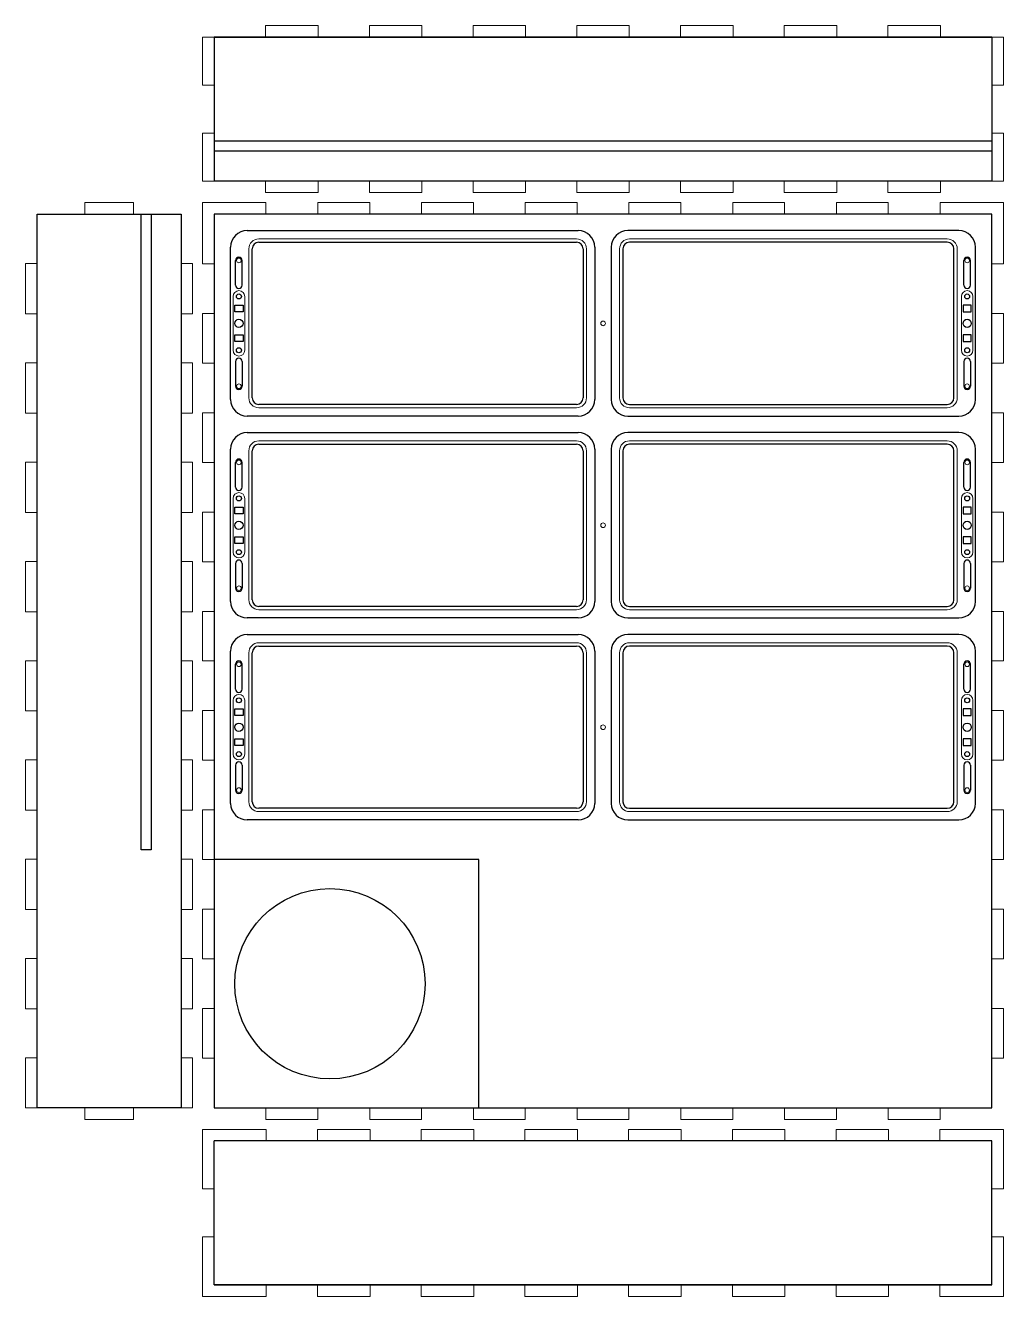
# Model space of a CAD drawing. Header units: millimetres. Extents: x -111 to 2778, y -954 to -32.
# Drawn here: x -111 to 480, y -954 to -186 of the extents above; entities that cross this region are included whole.
import ezdxf

# ---------------------------------------------------------------- set-up
doc = ezdxf.new("R2010")
doc.units = ezdxf.units.MM
doc.layers.get('0').update_dxf_attribs({"lineweight": 25, "true_color": 0xffffff})
doc.layers.add('cut', color=1, linetype='Continuous', lineweight=20, true_color=0xff0000)
doc.layers.add('guide', color=214, linetype='Continuous', lineweight=25, true_color=0x800080)

msp = doc.modelspace()

# ---------------------------------------------------------------- linework, layer by layer
for p, q in [((3, -193), (3, -280)), ((3, -193), (473, -193)), ((473, -193), (3, -193)), ((473, -193), (473, -280)), ((473, -280), (3, -280)), ((-104, -840), (-104, -300)), ((-104, -300), (-17, -300)), ((-17, -300), (-17, -840)), ((473, -300), (3, -300)), ((3, -300), (3, -840)), ((473, -840), (473, -300)), ((23, -554), (223, -554)), ((453, -554), (253, -554)), ((13, -656), (13, -564)), ((26, -655), (26, -565)), ((30, -561), (222, -561)), ((226, -565), (226, -655)), ((233, -564), (233, -656)), ((243, -564), (243, -656)), ((250, -565), (250, -655)), ((446, -561), (254, -561)), ((450, -655), (450, -565)), ((463, -656), (463, -564)), ((16, -587), (16, -572)), ((20, -587), (20, -572)), ((456, -587), (456, -572)), ((460, -587), (460, -572)), ((15.5, -603), (15.5, -599)), ((15.5, -599), (20.5, -599)), ((20.5, -599), (20.5, -603)), ((460.5, -599), (455.5, -599)), ((455.5, -599), (455.5, -603)), ((460.5, -603), (460.5, -599)), ((20.5, -603), (15.5, -603)), ((455.5, -603), (460.5, -603)), ((15.5, -621), (15.5, -617)), ((15.5, -617), (20.5, -617)), ((20.5, -621), (15.5, -621)), ((20.5, -617), (20.5, -621)), ((460.5, -617), (455.5, -617)), ((455.5, -617), (455.5, -621)), ((455.5, -621), (460.5, -621)), ((460.5, -621), (460.5, -617)), ((16, -633), (16, -648)), ((20, -633), (20, -648)), ((456, -633), (456, -648)), ((460, -633), (460, -648)), ((222, -659), (30, -659)), ((254, -659), (446, -659)), ((223, -666), (23, -666)), ((253, -666), (453, -666)), ((-17, -840), (-104, -840)), ((3, -840), (473, -840)), ((3, -947), (3, -860)), ((473, -860), (3, -860)), ((473, -947), (473, -860)), ((3, -947), (473, -947)), ((473, -947), (3, -947))]:
    msp.add_line(p, q)
for centre, radius in [((18, -593.75), 1.5), ((458, -593.75), 1.5), ((18, -610), 2.5), ((458, -610), 2.5), ((18, -626.25), 1.5), ((458, -626.25), 1.5)]:
    msp.add_circle(centre, radius)
for centre, radius, start, end in [((23, -564), 10, 90, 180), ((223, -564), 10, 0, 90), ((253, -564), 10, 90, 180), ((453, -564), 10, 0, 90), ((30, -565), 4, 90, 180), ((222, -565), 4, 0, 90), ((254, -565), 4, 90, 180), ((446, -565), 4, 0, 90), ((18, -572), 2, 0, 180), ((458, -572), 2, 0, 180), ((18, -587), 2, 180, 0), ((458, -587), 2, 180, 0), ((18, -633), 2, 0, 180), ((458, -633), 2, 0, 180), ((18, -648), 2, 180, 0), ((458, -648), 2, 180, 0), ((23, -656), 10, 180, 270), ((30, -655), 4, 180, 270), ((222, -655), 4, 270, 0), ((223, -656), 10, 270, 0), ((253, -656), 10, 180, 270), ((254, -655), 4, 180, 270), ((446, -655), 4, 270, 0), ((453, -656), 10, 270, 0)]:
    msp.add_arc(centre, radius, start, end)
at = {"layer": 'cut'}
for p, q in [((34.13, -193), (34.13, -186)), ((65.87, -186), (34.13, -186)), ((65.87, -193), (65.87, -186)), ((96.8, -193), (96.8, -186)), ((128.53, -186), (96.8, -186)), ((128.53, -193), (128.53, -186)), ((159.47, -193), (159.47, -186)), ((191.2, -186), (159.47, -186)), ((191.2, -193), (191.2, -186)), ((222.13, -193), (222.13, -186)), ((253.87, -186), (222.13, -186)), ((253.87, -193), (253.87, -186)), ((284.8, -193), (284.8, -186)), ((316.53, -186), (284.8, -186)), ((316.53, -193), (316.53, -186)), ((347.47, -193), (347.47, -186)), ((379.2, -186), (347.47, -186)), ((379.2, -193), (379.2, -186)), ((410.13, -193), (410.13, -186)), ((441.87, -186), (410.13, -186)), ((441.87, -193), (441.87, -186)), ((-4, -193), (34.13, -193)), ((-4, -193), (-4, -222)), ((65.87, -193), (96.8, -193)), ((128.53, -193), (159.47, -193)), ((191.2, -193), (222.13, -193)), ((253.87, -193), (284.8, -193)), ((316.53, -193), (347.47, -193)), ((379.2, -193), (410.13, -193)), ((441.87, -193), (472.8, -193)), ((472.8, -193), (480, -193)), ((480, -193), (480, -222)), ((-4, -222), (3, -222)), ((3, -222), (3, -251)), ((480, -222), (473, -222)), ((473, -222), (473, -251)), ((3, -251), (-4, -251)), ((-4, -251), (-4, -280)), ((473, -251), (480, -251)), ((480, -251), (480, -280)), ((-4, -280), (34.13, -280)), ((34.13, -280), (34.13, -287)), ((65.87, -280), (96.8, -280)), ((65.87, -280), (65.87, -287)), ((96.8, -280), (96.8, -287)), ((128.53, -280), (159.47, -280)), ((128.53, -280), (128.53, -287)), ((159.47, -280), (159.47, -287)), ((191.2, -280), (222.13, -280)), ((191.2, -280), (191.2, -287)), ((222.13, -280), (222.13, -287)), ((253.87, -280), (284.8, -280)), ((253.87, -280), (253.87, -287)), ((284.8, -280), (284.8, -287)), ((316.53, -280), (347.47, -280)), ((316.53, -280), (316.53, -287)), ((347.47, -280), (347.47, -287)), ((379.2, -280), (410.13, -280)), ((379.2, -280), (379.2, -287)), ((410.13, -280), (410.13, -287)), ((441.87, -280), (473, -280)), ((441.87, -280), (441.87, -287)), ((473, -280), (480, -280)), ((65.87, -287), (34.13, -287)), ((128.53, -287), (96.8, -287)), ((191.2, -287), (159.47, -287)), ((253.87, -287), (222.13, -287)), ((316.53, -287), (284.8, -287)), ((379.2, -287), (347.47, -287)), ((441.87, -287), (410.13, -287)), ((-75.2, -300), (-75.2, -293)), ((-75.2, -293), (-45.8, -293)), ((-45.8, -293), (-45.8, -300)), ((-4, -293), (3, -293)), ((-4, -293), (-4, -300)), ((3, -293), (34.33, -293)), ((34.33, -293), (34.33, -300)), ((65.67, -293), (97, -293)), ((65.67, -293), (65.67, -300)), ((97, -293), (97, -300)), ((128.33, -293), (159.67, -293)), ((128.33, -293), (128.33, -300)), ((159.67, -293), (159.67, -300)), ((191, -293), (222.33, -293)), ((191, -293), (191, -300)), ((222.33, -293), (222.33, -300)), ((253.67, -293), (285, -293)), ((253.67, -293), (253.67, -300)), ((285, -293), (285, -300)), ((316.33, -293), (347.67, -293)), ((316.33, -293), (316.33, -300)), ((347.67, -293), (347.67, -300)), ((379, -293), (410.33, -293)), ((379, -293), (379, -300)), ((410.33, -293), (410.33, -300)), ((441.67, -293), (473, -293)), ((441.67, -293), (441.67, -300)), ((473, -293), (480, -293)), ((480, -293), (480, -330)), ((-104, -300), (-104, -329.8)), ((-104, -300), (-75.2, -300)), ((-45.8, -300), (-17, -300)), ((-17, -300), (-17, -329.8)), ((-4, -300), (-4, -330)), ((65.67, -300), (34.33, -300)), ((128.33, -300), (97, -300)), ((191, -300), (159.67, -300)), ((253.67, -300), (222.33, -300)), ((316.33, -300), (285, -300)), ((379, -300), (347.67, -300)), ((441.67, -300), (410.33, -300)), ((24, -411), (24, -321)), ((30, -315), (222, -315)), ((228, -321), (228, -411)), ((248, -321), (248, -411)), ((446, -315), (254, -315)), ((452, -411), (452, -321)), ((-104, -329.8), (-111, -329.8)), ((-111, -329.8), (-111, -360.2)), ((-17, -329.8), (-10, -329.8)), ((-10, -329.8), (-10, -360.2)), ((-4, -330), (3, -330)), ((3, -330), (3, -360)), ((480, -330), (473, -330)), ((473, -330), (473, -360)), ((14.5, -382.25), (14.5, -349.75)), ((21.5, -382.25), (21.5, -349.75)), ((454.5, -382.25), (454.5, -349.75)), ((461.5, -382.25), (461.5, -349.75)), ((-111, -360.2), (-104, -360.2)), ((-104, -360.2), (-104, -389.8)), ((-17, -360.2), (-17, -389.8)), ((-10, -360.2), (-17, -360.2)), ((-4, -360), (-4, -390)), ((3, -360), (-4, -360)), ((473, -360), (480, -360)), ((480, -360), (480, -390)), ((-104, -389.8), (-111, -389.8)), ((-111, -389.8), (-111, -420.2)), ((-17, -389.8), (-10, -389.8)), ((-10, -389.8), (-10, -420.2)), ((-4, -390), (3, -390)), ((3, -390), (3, -420)), ((480, -390), (473, -390)), ((473, -390), (473, -420)), ((-111, -420.2), (-104, -420.2)), ((-104, -420.2), (-104, -449.8)), ((-17, -420.2), (-17, -449.8)), ((-10, -420.2), (-17, -420.2)), ((-4, -420), (-4, -450)), ((3, -420), (-4, -420)), ((222, -417), (30, -417)), ((254, -417), (446, -417)), ((473, -420), (480, -420)), ((480, -420), (480, -450)), ((30, -437), (222, -437)), ((446, -437), (254, -437)), ((24, -533), (24, -443)), ((228, -443), (228, -533)), ((248, -443), (248, -533)), ((452, -533), (452, -443)), ((-104, -449.8), (-111, -449.8)), ((-111, -449.8), (-111, -480.2)), ((-17, -449.8), (-10, -449.8)), ((-10, -449.8), (-10, -480.2)), ((-4, -450), (3, -450)), ((3, -450), (3, -480)), ((480, -450), (473, -450)), ((473, -450), (473, -480)), ((14.5, -504.25), (14.5, -471.75)), ((21.5, -504.25), (21.5, -471.75)), ((454.5, -504.25), (454.5, -471.75)), ((461.5, -504.25), (461.5, -471.75)), ((-111, -480.2), (-104, -480.2)), ((-104, -480.2), (-104, -509.8)), ((-17, -480.2), (-17, -509.8)), ((-10, -480.2), (-17, -480.2)), ((-4, -480), (-4, -510)), ((3, -480), (-4, -480)), ((473, -480), (480, -480)), ((480, -480), (480, -510)), ((-104, -509.8), (-111, -509.8)), ((-111, -509.8), (-111, -540.2)), ((-17, -509.8), (-10, -509.8)), ((-10, -509.8), (-10, -540.2)), ((-4, -510), (3, -510)), ((3, -510), (3, -540)), ((480, -510), (473, -510)), ((473, -510), (473, -540)), ((-111, -540.2), (-104, -540.2)), ((-104, -540.2), (-104, -569.8)), ((-17, -540.2), (-17, -569.8)), ((-10, -540.2), (-17, -540.2)), ((-4, -540), (-4, -570)), ((3, -540), (-4, -540)), ((222, -539), (30, -539)), ((254, -539), (446, -539)), ((473, -540), (480, -540)), ((480, -540), (480, -570)), ((30, -559), (222, -559)), ((446, -559), (254, -559)), ((24, -655), (24, -565)), ((228, -565), (228, -655)), ((248, -565), (248, -655)), ((452, -655), (452, -565)), ((-104, -569.8), (-111, -569.8)), ((-111, -569.8), (-111, -600.2)), ((-17, -569.8), (-10, -569.8)), ((-10, -569.8), (-10, -600.2)), ((-4, -570), (3, -570)), ((3, -570), (3, -600)), ((480, -570), (473, -570)), ((473, -570), (473, -600)), ((14.5, -626.25), (14.5, -593.75)), ((21.5, -626.25), (21.5, -593.75)), ((454.5, -626.25), (454.5, -593.75)), ((461.5, -626.25), (461.5, -593.75)), ((-111, -600.2), (-104, -600.2)), ((-104, -600.2), (-104, -629.8)), ((-17, -600.2), (-17, -629.8)), ((-10, -600.2), (-17, -600.2)), ((-4, -600), (-4, -630)), ((3, -600), (-4, -600)), ((473, -600), (480, -600)), ((480, -600), (480, -630)), ((-104, -629.8), (-111, -629.8)), ((-111, -629.8), (-111, -660.2)), ((-17, -629.8), (-10, -629.8)), ((-10, -629.8), (-10, -660.2)), ((-4, -630), (3, -630)), ((3, -630), (3, -660)), ((480, -630), (473, -630)), ((473, -630), (473, -660)), ((-111, -660.2), (-104, -660.2)), ((-104, -660.2), (-104, -689.8)), ((-17, -660.2), (-17, -689.8)), ((-10, -660.2), (-17, -660.2)), ((-4, -660), (-4, -690)), ((3, -660), (-4, -660)), ((473, -660), (480, -660)), ((480, -660), (480, -690)), ((222, -661), (30, -661)), ((254, -661), (446, -661)), ((-104, -689.8), (-111, -689.8)), ((-111, -689.8), (-111, -720.2)), ((-17, -689.8), (-10, -689.8)), ((-10, -689.8), (-10, -720.2)), ((-4, -690), (3, -690)), ((3, -690), (3, -720)), ((480, -690), (473, -690)), ((473, -690), (473, -720)), ((-111, -720.2), (-104, -720.2)), ((-104, -720.2), (-104, -749.8)), ((-17, -720.2), (-17, -749.8)), ((-10, -720.2), (-17, -720.2)), ((-4, -720), (-4, -750)), ((3, -720), (-4, -720)), ((473, -720), (480, -720)), ((480, -720), (480, -750)), ((-104, -749.8), (-111, -749.8)), ((-111, -749.8), (-111, -780.2)), ((-17, -749.8), (-10, -749.8)), ((-10, -749.8), (-10, -780.2)), ((-4, -750), (3, -750)), ((3, -750), (3, -780)), ((480, -750), (473, -750)), ((473, -750), (473, -780)), ((-111, -780.2), (-104, -780.2)), ((-104, -780.2), (-104, -809.8)), ((-17, -780.2), (-17, -809.8)), ((-10, -780.2), (-17, -780.2)), ((-4, -780), (-4, -810)), ((3, -780), (-4, -780)), ((473, -780), (480, -780)), ((480, -780), (480, -810)), ((-104, -809.8), (-111, -809.8)), ((-111, -809.8), (-111, -840)), ((-17, -809.8), (-10, -809.8)), ((-10, -809.8), (-10, -840)), ((-4, -810), (3, -810)), ((3, -810), (3, -840)), ((480, -810), (473, -810)), ((473, -810), (473, -840)), ((-111, -840), (-104, -840)), ((-104, -840), (-75.2, -840)), ((-75.2, -840), (-75.2, -847)), ((-45.8, -847), (-45.8, -840)), ((-45.8, -840), (-17, -840)), ((-10, -840), (-17, -840)), ((3, -840), (34.33, -840)), ((34.33, -840), (34.33, -847)), ((65.67, -840), (97, -840)), ((65.67, -840), (65.67, -847)), ((97, -840), (97, -847)), ((128.33, -840), (159.67, -840)), ((128.33, -840), (128.33, -847)), ((159.67, -840), (159.67, -847)), ((191, -840), (222.33, -840)), ((191, -840), (191, -847)), ((222.33, -840), (222.33, -847)), ((253.67, -840), (285, -840)), ((253.67, -840), (253.67, -847)), ((285, -840), (285, -847)), ((316.33, -840), (347.67, -840)), ((316.33, -840), (316.33, -847)), ((347.67, -840), (347.67, -847)), ((379, -840), (410.33, -840)), ((379, -840), (379, -847)), ((410.33, -840), (410.33, -847)), ((441.67, -840), (473, -840)), ((441.67, -840), (441.67, -847)), ((-75.2, -847), (-45.8, -847)), ((65.67, -847), (34.33, -847)), ((128.33, -847), (97, -847)), ((191, -847), (159.67, -847)), ((253.67, -847), (222.33, -847)), ((316.33, -847), (285, -847)), ((379, -847), (347.67, -847)), ((441.67, -847), (410.33, -847)), ((-4, -853), (-4, -860)), ((3, -853), (-4, -853)), ((-4, -889), (-4, -860)), ((3, -853), (34.53, -853)), ((34.53, -853), (34.53, -860)), ((65.47, -860), (34.53, -860)), ((65.47, -853), (97.2, -853)), ((65.47, -853), (65.47, -860)), ((97.2, -853), (97.2, -860)), ((128.13, -860), (97.2, -860)), ((128.13, -853), (159.87, -853)), ((128.13, -853), (128.13, -860)), ((159.87, -853), (159.87, -860)), ((190.8, -860), (159.87, -860)), ((190.8, -853), (222.53, -853)), ((190.8, -853), (190.8, -860)), ((222.53, -853), (222.53, -860)), ((253.47, -860), (222.53, -860)), ((253.47, -853), (285.2, -853)), ((253.47, -853), (253.47, -860)), ((285.2, -853), (285.2, -860)), ((316.13, -860), (285.2, -860)), ((316.13, -853), (347.87, -853)), ((316.13, -853), (316.13, -860)), ((347.87, -853), (347.87, -860)), ((378.8, -860), (347.87, -860)), ((378.8, -853), (410.53, -853)), ((378.8, -853), (378.8, -860)), ((410.53, -853), (410.53, -860)), ((441.47, -860), (410.53, -860)), ((441.47, -853), (473, -853)), ((441.47, -853), (441.47, -860)), ((473, -853), (480, -853)), ((480, -853), (480, -860)), ((480, -889), (480, -860)), ((3, -889), (-4, -889)), ((3, -918), (3, -889)), ((473, -918), (473, -889)), ((473, -889), (480, -889)), ((-4, -947), (-4, -918)), ((-4, -918), (3, -918)), ((480, -918), (473, -918)), ((480, -947), (480, -918)), ((-4, -954), (-4, -947)), ((34.53, -954), (34.53, -947)), ((65.47, -947), (34.53, -947)), ((65.47, -954), (65.47, -947)), ((97.2, -954), (97.2, -947)), ((128.13, -947), (97.2, -947)), ((128.13, -954), (128.13, -947)), ((159.87, -954), (159.87, -947)), ((190.8, -947), (159.87, -947)), ((190.8, -954), (190.8, -947)), ((222.53, -954), (222.53, -947)), ((253.47, -947), (222.53, -947)), ((253.47, -954), (253.47, -947)), ((285.2, -954), (285.2, -947)), ((316.13, -947), (285.2, -947)), ((316.13, -954), (316.13, -947)), ((347.87, -954), (347.87, -947)), ((378.8, -947), (347.87, -947)), ((378.8, -954), (378.8, -947)), ((410.53, -954), (410.53, -947)), ((441.47, -947), (410.53, -947)), ((441.47, -954), (441.47, -947)), ((480, -954), (480, -947)), ((3, -954), (-4, -954)), ((3, -954), (34.53, -954)), ((65.47, -954), (97.2, -954)), ((128.13, -954), (159.87, -954)), ((190.8, -954), (222.53, -954)), ((253.47, -954), (285.2, -954)), ((316.13, -954), (347.87, -954)), ((378.8, -954), (410.53, -954)), ((441.47, -954), (473, -954)), ((473, -954), (480, -954))]:
    msp.add_line(p, q, dxfattribs=at)
for centre in [(18, -328), (458, -328), (238, -366), (18, -404), (458, -404), (18, -450), (458, -450), (238, -488), (18, -526), (458, -526), (18, -572), (458, -572), (238, -610), (18, -648), (458, -648)]:
    msp.add_circle(centre, 1.4, dxfattribs=at)
for centre, radius, start, end in [((30, -321), 6, 90, 180), ((222, -321), 6, 0, 90), ((254, -321), 6, 90, 180), ((446, -321), 6, 0, 90), ((18, -349.75), 3.5, 0, 180), ((458, -349.75), 3.5, 0, 180), ((18, -382.25), 3.5, 180, 0), ((458, -382.25), 3.5, 180, 0), ((30, -411), 6, 180, 270), ((222, -411), 6, 270, 0), ((254, -411), 6, 180, 270), ((446, -411), 6, 270, 0), ((30, -443), 6, 90, 180), ((222, -443), 6, 0, 90), ((254, -443), 6, 90, 180), ((446, -443), 6, 0, 90), ((18, -471.75), 3.5, 0, 180), ((458, -471.75), 3.5, 0, 180), ((18, -504.25), 3.5, 180, 0), ((458, -504.25), 3.5, 180, 0), ((30, -533), 6, 180, 270), ((222, -533), 6, 270, 0), ((254, -533), 6, 180, 270), ((446, -533), 6, 270, 0), ((30, -565), 6, 90, 180), ((222, -565), 6, 0, 90), ((254, -565), 6, 90, 180), ((446, -565), 6, 0, 90), ((18, -593.75), 3.5, 0, 180), ((458, -593.75), 3.5, 0, 180), ((18, -626.25), 3.5, 180, 0), ((458, -626.25), 3.5, 180, 0), ((30, -655), 6, 180, 270), ((222, -655), 6, 270, 0), ((254, -655), 6, 180, 270), ((446, -655), 6, 270, 0)]:
    msp.add_arc(centre, radius, start, end, dxfattribs=at)
at = {"layer": 'guide'}
for p, q in [((473, -256), (3, -256)), ((473, -256), (473, -262)), ((473, -262), (3, -262)), ((-41, -684), (-41, -300)), ((-41, -300), (-35, -300)), ((-35, -300), (-35, -684)), ((23, -310), (223, -310)), ((453, -310), (253, -310)), ((13, -412), (13, -320)), ((26, -411), (26, -321)), ((30, -317), (222, -317)), ((226, -321), (226, -411)), ((233, -320), (233, -412)), ((243, -320), (243, -412)), ((250, -321), (250, -411)), ((446, -317), (254, -317)), ((450, -411), (450, -321)), ((463, -412), (463, -320)), ((16, -343), (16, -328)), ((20, -343), (20, -328)), ((456, -343), (456, -328)), ((460, -343), (460, -328)), ((15.5, -359), (15.5, -355)), ((15.5, -355), (20.5, -355)), ((20.5, -359), (15.5, -359)), ((20.5, -355), (20.5, -359)), ((460.5, -355), (455.5, -355)), ((455.5, -355), (455.5, -359)), ((455.5, -359), (460.5, -359)), ((460.5, -359), (460.5, -355)), ((15.5, -377), (15.5, -373)), ((15.5, -373), (20.5, -373)), ((20.5, -373), (20.5, -377)), ((460.5, -373), (455.5, -373)), ((455.5, -373), (455.5, -377)), ((460.5, -377), (460.5, -373)), ((20.5, -377), (15.5, -377)), ((455.5, -377), (460.5, -377)), ((16, -389), (16, -404)), ((20, -389), (20, -404)), ((456, -389), (456, -404)), ((460, -389), (460, -404)), ((223, -422), (23, -422)), ((222, -415), (30, -415)), ((253, -422), (453, -422)), ((254, -415), (446, -415)), ((23, -432), (223, -432)), ((453, -432), (253, -432)), ((13, -534), (13, -442)), ((26, -533), (26, -443)), ((30, -439), (222, -439)), ((226, -443), (226, -533)), ((233, -442), (233, -534)), ((243, -442), (243, -534)), ((250, -443), (250, -533)), ((446, -439), (254, -439)), ((450, -533), (450, -443)), ((463, -534), (463, -442)), ((16, -465), (16, -450)), ((20, -465), (20, -450)), ((456, -465), (456, -450)), ((460, -465), (460, -450)), ((15.5, -481), (15.5, -477)), ((15.5, -477), (20.5, -477)), ((20.5, -481), (15.5, -481)), ((20.5, -477), (20.5, -481)), ((460.5, -477), (455.5, -477)), ((455.5, -477), (455.5, -481)), ((455.5, -481), (460.5, -481)), ((460.5, -481), (460.5, -477)), ((15.5, -499), (15.5, -495)), ((15.5, -495), (20.5, -495)), ((20.5, -499), (15.5, -499)), ((20.5, -495), (20.5, -499)), ((460.5, -495), (455.5, -495)), ((455.5, -495), (455.5, -499)), ((455.5, -499), (460.5, -499)), ((460.5, -499), (460.5, -495)), ((16, -511), (16, -526)), ((20, -511), (20, -526)), ((456, -511), (456, -526)), ((460, -511), (460, -526)), ((222, -537), (30, -537)), ((254, -537), (446, -537)), ((223, -544), (23, -544)), ((253, -544), (453, -544)), ((23, -554), (223, -554)), ((453, -554), (253, -554)), ((13, -656), (13, -564)), ((26, -655), (26, -565)), ((30, -561), (222, -561)), ((226, -565), (226, -655)), ((233, -564), (233, -656)), ((243, -564), (243, -656)), ((250, -565), (250, -655)), ((446, -561), (254, -561)), ((450, -655), (450, -565)), ((463, -656), (463, -564)), ((16, -587), (16, -572)), ((20, -587), (20, -572)), ((456, -587), (456, -572)), ((460, -587), (460, -572)), ((15.5, -603), (15.5, -599)), ((15.5, -599), (20.5, -599)), ((20.5, -599), (20.5, -603)), ((460.5, -599), (455.5, -599)), ((455.5, -599), (455.5, -603)), ((460.5, -603), (460.5, -599)), ((20.5, -603), (15.5, -603)), ((455.5, -603), (460.5, -603)), ((15.5, -621), (15.5, -617)), ((15.5, -617), (20.5, -617)), ((20.5, -621), (15.5, -621)), ((20.5, -617), (20.5, -621)), ((460.5, -617), (455.5, -617)), ((455.5, -617), (455.5, -621)), ((455.5, -621), (460.5, -621)), ((460.5, -621), (460.5, -617)), ((16, -633), (16, -648)), ((20, -633), (20, -648)), ((456, -633), (456, -648)), ((460, -633), (460, -648)), ((222, -659), (30, -659)), ((254, -659), (446, -659)), ((223, -666), (23, -666)), ((253, -666), (453, -666)), ((-35, -684), (-41, -684)), ((163, -690), (3, -690)), ((3, -690), (3, -840)), ((163, -840), (163, -690)), ((3, -840), (163, -840))]:
    msp.add_line(p, q, dxfattribs=at)
for centre, radius in [((18, -349.75), 1.5), ((458, -349.75), 1.5), ((18, -366), 2.5), ((458, -366), 2.5), ((18, -382.25), 1.5), ((458, -382.25), 1.5), ((18, -471.75), 1.5), ((458, -471.75), 1.5), ((18, -488), 2.5), ((458, -488), 2.5), ((18, -504.25), 1.5), ((458, -504.25), 1.5), ((18, -593.75), 1.5), ((458, -593.75), 1.5), ((18, -610), 2.5), ((458, -610), 2.5), ((18, -626.25), 1.5), ((458, -626.25), 1.5), ((73, -765), 57.5)]:
    msp.add_circle(centre, radius, dxfattribs=at)
for centre, radius, start, end in [((23, -320), 10, 90, 180), ((223, -320), 10, 0, 90), ((253, -320), 10, 90, 180), ((453, -320), 10, 0, 90), ((30, -321), 4, 90, 180), ((222, -321), 4, 0, 90), ((254, -321), 4, 90, 180), ((446, -321), 4, 0, 90), ((18, -328), 2, 0, 180), ((458, -328), 2, 0, 180), ((18, -343), 2, 180, 0), ((458, -343), 2, 180, 0), ((18, -389), 2, 0, 180), ((458, -389), 2, 0, 180), ((18, -404), 2, 180, 0), ((458, -404), 2, 180, 0), ((23, -412), 10, 180, 270), ((30, -411), 4, 180, 270), ((222, -411), 4, 270, 0), ((223, -412), 10, 270, 0), ((253, -412), 10, 180, 270), ((254, -411), 4, 180, 270), ((446, -411), 4, 270, 0), ((453, -412), 10, 270, 0), ((23, -442), 10, 90, 180), ((223, -442), 10, 0, 90), ((253, -442), 10, 90, 180), ((453, -442), 10, 0, 90), ((30, -443), 4, 90, 180), ((222, -443), 4, 0, 90), ((254, -443), 4, 90, 180), ((446, -443), 4, 0, 90), ((18, -450), 2, 0, 180), ((458, -450), 2, 0, 180), ((18, -465), 2, 180, 0), ((458, -465), 2, 180, 0), ((18, -511), 2, 0, 180), ((458, -511), 2, 0, 180), ((18, -526), 2, 180, 0), ((458, -526), 2, 180, 0), ((23, -534), 10, 180, 270), ((30, -533), 4, 180, 270), ((222, -533), 4, 270, 0), ((223, -534), 10, 270, 0), ((253, -534), 10, 180, 270), ((254, -533), 4, 180, 270), ((446, -533), 4, 270, 0), ((453, -534), 10, 270, 0), ((23, -564), 10, 90, 180), ((223, -564), 10, 0, 90), ((253, -564), 10, 90, 180), ((453, -564), 10, 0, 90), ((30, -565), 4, 90, 180), ((222, -565), 4, 0, 90), ((254, -565), 4, 90, 180), ((446, -565), 4, 0, 90), ((18, -572), 2, 0, 180), ((458, -572), 2, 0, 180), ((18, -587), 2, 180, 0), ((458, -587), 2, 180, 0), ((18, -633), 2, 0, 180), ((458, -633), 2, 0, 180), ((18, -648), 2, 180, 0), ((458, -648), 2, 180, 0), ((23, -656), 10, 180, 270), ((30, -655), 4, 180, 270), ((222, -655), 4, 270, 0), ((223, -656), 10, 270, 0), ((253, -656), 10, 180, 270), ((254, -655), 4, 180, 270), ((446, -655), 4, 270, 0), ((453, -656), 10, 270, 0)]:
    msp.add_arc(centre, radius, start, end, dxfattribs=at)

doc.saveas('drawing.dxf')
